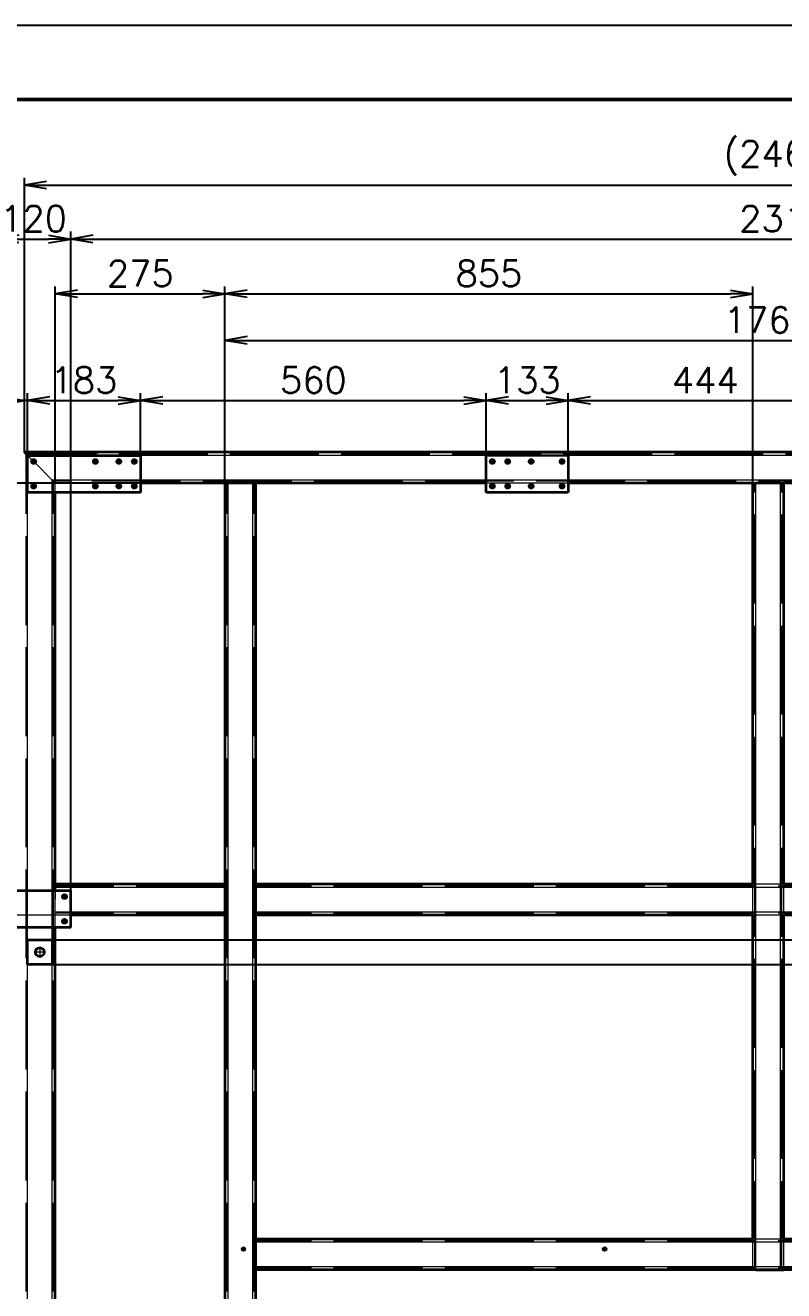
# Model space of a CAD drawing. Header units: millimetres. Extents: x -73083 to 81340, y -6859 to 6812.
# Drawn here: x -51743 to -50515, y -3861 to -1810 of the extents above; entities that cross this region are included whole.
import ezdxf

# ---------------------------------------------------------------- set-up
doc = ezdxf.new("R2010")
doc.units = ezdxf.units.MM
for name, pattern in [('AM_ISO02W050', [7.5, 6, -1.5]), ('AM_ISO08W050', [18, 12, -1.5, 3, -1.5]), ('DASHDOT', [18.5, 12, -3, 0.5, -3]), ('DASHED', [15, 12, -3])]:
    doc.linetypes.add(name, pattern=pattern)
doc.layers.add('A3', color=7, linetype='Continuous', plot=False)
for name, color, linetype, lineweight in [('AM_7', 2, 'AM_ISO08W050', 25), ('AM_HID', 1, 'AM_ISO02W050', 25), ('AM_VIS', 7, 'Continuous', 50)]:
    doc.layers.add(name, color=color, linetype=linetype, lineweight=lineweight)
doc.layers.add('word_dim', color=253, linetype='Continuous')
doc.styles.get("Standard").update_dxf_attribs({"font": 'romans.shx', "bigfont": 'bigfont.shx'})
doc.dimstyles.new('STANDARD1-12', dxfattribs={"dimscale": 12, "dimtxt": 3.5, "dimasz": 3, "dimexe": 1, "dimexo": 0, "dimgap": 1, "dimtad": 3, "dimdec": 1, "dimdsep": 46, "dimtxsty": 'Standard', "dimblk1": 'OPEN', "dimblk2": 'OPEN', "dimsah": 1, "dimcen": 0, "dimclrd": 256, "dimclre": 256, "dimclrt": 3, "dimadec": 0, "dimazin": 0, "dimtfac": 1, "dimtdec": 1, "dimtmove": 0, "dimatfit": 3, "dimldrblk": 'OPEN', "dimfxl": 0, "dimtolj": 1, "dimtzin": 0, "dimarcsym": 0})

# ---------------------------------------------------------------- blocks, each defined once
blk = doc.blocks.new('_Open')
at = {"color": 0, "lineweight": -2}
for p, q in [((-1, 0.167), (0, 0)), ((-1, -0.167), (0, 0)), ((0, 0), (-1, 0))]:
    blk.add_line(p, q, dxfattribs=at)
blk = doc.blocks.new('*D813')
at = {"layer": 'DEFPOINTS', "color": 0, "linetype": 'Continuous', "ltscale": 5}
for p in [(-51556.7, -2418.3), (-51739.8, -2507), (-51556.7, -2507)]:
    blk.add_point(p, dxfattribs=at)
at = {"layer": 'word_dim', "linetype": 'Continuous', "lineweight": -2, "ltscale": 5}
for p, q in [((-51739.8, -2507), (-51739.8, -2406.3)), ((-51703.8, -2418.3), (-51592.7, -2418.3)), ((-51556.7, -2507), (-51556.7, -2406.3))]:
    blk.add_line(p, q, dxfattribs=at)
at = {"layer": 'word_dim', "linetype": 'Continuous', "lineweight": -2, "ltscale": 5, "xscale": 36, "yscale": 36, "zscale": 36, "rotation": 180}
blk.add_blockref('_Open', (-51739.8, -2418.3), dxfattribs=at)
at = {"layer": 'word_dim', "linetype": 'Continuous', "lineweight": -2, "ltscale": 5, "xscale": 36, "yscale": 36, "zscale": 36}
blk.add_blockref('_Open', (-51556.7, -2418.3), dxfattribs=at)
at = {"layer": 'word_dim', "color": 3, "linetype": 'Continuous', "ltscale": 5, "insert": (-51648.3, -2385.3), "char_height": 42, "attachment_point": 5}
blk.add_mtext('\\A1;183', dxfattribs=at)
blk = doc.blocks.new('*D814')
at = {"layer": 'DEFPOINTS', "color": 0, "linetype": 'Continuous', "ltscale": 5}
for p in [(-51744.8, -2418.3), (-51744.8, -2502), (-51739.8, -2507)]:
    blk.add_point(p, dxfattribs=at)
at = {"layer": 'word_dim', "linetype": 'Continuous', "lineweight": -2, "ltscale": 5}
for p, q in [((-51780.8, -2418.3), (-51868.8, -2418.3)), ((-51744.8, -2502), (-51744.8, -2406.3)), ((-51739.8, -2418.3), (-51744.8, -2418.3)), ((-51739.8, -2507), (-51739.8, -2406.3)), ((-51703.8, -2418.3), (-51667.8, -2418.3))]:
    blk.add_line(p, q, dxfattribs=at)
at = {"layer": 'word_dim', "linetype": 'Continuous', "lineweight": -2, "ltscale": 5, "xscale": 36, "yscale": 36, "zscale": 36}
blk.add_blockref('_Open', (-51744.8, -2418.3), dxfattribs=at)
at = {"layer": 'word_dim', "linetype": 'Continuous', "lineweight": -2, "ltscale": 5, "xscale": 36, "yscale": 36, "zscale": 36, "rotation": 180}
blk.add_blockref('_Open', (-51739.8, -2418.3), dxfattribs=at)
at = {"layer": 'word_dim', "color": 3, "linetype": 'Continuous', "ltscale": 5, "insert": (-51842.8, -2385.3), "char_height": 42, "attachment_point": 5}
blk.add_mtext('\\A1;5', dxfattribs=at)
blk = doc.blocks.new('*D815')
at = {"layer": 'DEFPOINTS', "color": 0, "linetype": 'Continuous', "ltscale": 5}
for p in [(-50996.7, -2418.3), (-51556.7, -2507), (-50996.7, -2507)]:
    blk.add_point(p, dxfattribs=at)
at = {"layer": 'word_dim', "linetype": 'Continuous', "lineweight": -2, "ltscale": 5}
for p, q in [((-51556.7, -2507), (-51556.7, -2406.3)), ((-51520.7, -2418.3), (-51032.7, -2418.3)), ((-50996.7, -2507), (-50996.7, -2406.3))]:
    blk.add_line(p, q, dxfattribs=at)
at = {"layer": 'word_dim', "linetype": 'Continuous', "lineweight": -2, "ltscale": 5, "xscale": 36, "yscale": 36, "zscale": 36, "rotation": 180}
blk.add_blockref('_Open', (-51556.7, -2418.3), dxfattribs=at)
at = {"layer": 'word_dim', "linetype": 'Continuous', "lineweight": -2, "ltscale": 5, "xscale": 36, "yscale": 36, "zscale": 36}
blk.add_blockref('_Open', (-50996.7, -2418.3), dxfattribs=at)
at = {"layer": 'word_dim', "color": 3, "linetype": 'Continuous', "ltscale": 5, "insert": (-51276.7, -2385.3), "char_height": 42, "attachment_point": 5}
blk.add_mtext('\\A1;560', dxfattribs=at)
blk = doc.blocks.new('*D816')
at = {"layer": 'DEFPOINTS', "color": 0, "linetype": 'Continuous', "ltscale": 5}
for p in [(-50419.8, -2418.3), (-50863.7, -2507), (-50419.8, -2507)]:
    blk.add_point(p, dxfattribs=at)
at = {"layer": 'word_dim', "linetype": 'Continuous', "lineweight": -2, "ltscale": 5}
for p, q in [((-50863.7, -2507), (-50863.7, -2406.3)), ((-50827.7, -2418.3), (-50455.8, -2418.3)), ((-50419.8, -2507), (-50419.8, -2406.3))]:
    blk.add_line(p, q, dxfattribs=at)
at = {"layer": 'word_dim', "linetype": 'Continuous', "lineweight": -2, "ltscale": 5, "xscale": 36, "yscale": 36, "zscale": 36, "rotation": 180}
blk.add_blockref('_Open', (-50863.7, -2418.3), dxfattribs=at)
at = {"layer": 'word_dim', "linetype": 'Continuous', "lineweight": -2, "ltscale": 5, "xscale": 36, "yscale": 36, "zscale": 36}
blk.add_blockref('_Open', (-50419.8, -2418.3), dxfattribs=at)
at = {"layer": 'word_dim', "color": 3, "linetype": 'Continuous', "ltscale": 5, "insert": (-50641.8, -2385.3), "char_height": 42, "attachment_point": 5}
blk.add_mtext('\\A1;444', dxfattribs=at)
blk = doc.blocks.new('*D817')
at = {"layer": 'DEFPOINTS', "color": 0, "linetype": 'Continuous', "ltscale": 5}
for p in [(-50863.7, -2418.3), (-50996.7, -2507), (-50863.7, -2507)]:
    blk.add_point(p, dxfattribs=at)
at = {"layer": 'word_dim', "linetype": 'Continuous', "lineweight": -2, "ltscale": 5}
for p, q in [((-50996.7, -2507), (-50996.7, -2406.3)), ((-50960.7, -2418.3), (-50899.7, -2418.3)), ((-50863.7, -2507), (-50863.7, -2406.3))]:
    blk.add_line(p, q, dxfattribs=at)
at = {"layer": 'word_dim', "linetype": 'Continuous', "lineweight": -2, "ltscale": 5, "xscale": 36, "yscale": 36, "zscale": 36, "rotation": 180}
blk.add_blockref('_Open', (-50996.7, -2418.3), dxfattribs=at)
at = {"layer": 'word_dim', "linetype": 'Continuous', "lineweight": -2, "ltscale": 5, "xscale": 36, "yscale": 36, "zscale": 36}
blk.add_blockref('_Open', (-50863.7, -2418.3), dxfattribs=at)
at = {"layer": 'word_dim', "color": 3, "linetype": 'Continuous', "ltscale": 5, "insert": (-50930.2, -2385.3), "char_height": 42, "attachment_point": 5}
blk.add_mtext('\\A1;133', dxfattribs=at)
blk = doc.blocks.new('*D834')
at = {"layer": 'DEFPOINTS', "color": 0, "ltscale": 2}
for p in [(-49284.8, -2069.3), (-51744.8, -2502), (-49284.8, -2502)]:
    blk.add_point(p, dxfattribs=at)
at = {"layer": 'word_dim', "lineweight": -2, "ltscale": 2}
for p, q in [((-51744.8, -2502), (-51744.8, -2057.3)), ((-51708.8, -2069.3), (-49320.8, -2069.3)), ((-49284.8, -2502), (-49284.8, -2057.3))]:
    blk.add_line(p, q, dxfattribs=at)
at = {"layer": 'word_dim', "lineweight": -2, "ltscale": 2, "xscale": 36, "yscale": 36, "zscale": 36, "rotation": 180}
blk.add_blockref('_Open', (-51744.8, -2069.3), dxfattribs=at)
at = {"layer": 'word_dim', "lineweight": -2, "ltscale": 2, "xscale": 36, "yscale": 36, "zscale": 36}
blk.add_blockref('_Open', (-49284.8, -2069.3), dxfattribs=at)
at = {"layer": 'word_dim', "color": 3, "ltscale": 2, "insert": (-50514.8, -2025.3), "char_height": 42, "attachment_point": 5}
blk.add_mtext('\\A1;(2460)', dxfattribs=at)
blk = doc.blocks.new('*D845')
at = {"layer": 'DEFPOINTS', "color": 0, "ltscale": 2}
for p in [(-51699.8, -3292), (-51699.8, -3332), (-48206.9, -3332)]:
    blk.add_point(p, dxfattribs=at)
at = {"layer": 'word_dim', "lineweight": -2, "ltscale": 2}
for p, q in [((-48206.9, -3256), (-48206.9, -3120.4)), ((-51699.8, -3292), (-48194.9, -3292)), ((-48206.9, -3332), (-48206.9, -3292)), ((-51699.8, -3332), (-48194.9, -3332)), ((-48206.9, -3368), (-48206.9, -3404))]:
    blk.add_line(p, q, dxfattribs=at)
at = {"layer": 'word_dim', "lineweight": -2, "ltscale": 2, "xscale": 36, "yscale": 36, "zscale": 36}
for p, rotation in [((-48206.9, -3292), 270), ((-48206.9, -3332), 90)]:
    blk.add_blockref('_Open', p, dxfattribs=dict(at, rotation=rotation))
at = {"layer": 'word_dim', "color": 3, "ltscale": 2, "insert": (-48239.9, -3166.4), "char_height": 42, "attachment_point": 5, "rotation": 90}
blk.add_mtext('\\A1;40', dxfattribs=at)
blk = doc.blocks.new('*D848')
at = {"layer": 'DEFPOINTS', "color": 0, "ltscale": 2}
for p in [(-51669.8, -2156.5), (-51789.8, -3212), (-51669.8, -3212)]:
    blk.add_point(p, dxfattribs=at)
at = {"layer": 'word_dim', "lineweight": -2, "ltscale": 2}
for p, q in [((-51789.8, -3212), (-51789.8, -2144.5)), ((-51669.8, -3212), (-51669.8, -2144.5)), ((-51753.8, -2156.5), (-51705.8, -2156.5))]:
    blk.add_line(p, q, dxfattribs=at)
at = {"layer": 'word_dim', "lineweight": -2, "ltscale": 2, "xscale": 36, "yscale": 36, "zscale": 36, "rotation": 180}
blk.add_blockref('_Open', (-51789.8, -2156.5), dxfattribs=at)
at = {"layer": 'word_dim', "lineweight": -2, "ltscale": 2, "xscale": 36, "yscale": 36, "zscale": 36}
blk.add_blockref('_Open', (-51669.8, -2156.5), dxfattribs=at)
at = {"layer": 'word_dim', "color": 3, "ltscale": 2, "insert": (-51729.8, -2123.5), "char_height": 42, "attachment_point": 5}
blk.add_mtext('\\A1;120', dxfattribs=at)
blk = doc.blocks.new('*D849')
at = {"layer": 'DEFPOINTS', "color": 0, "ltscale": 2}
for p in [(-49359.8, -2156.5), (-51669.8, -3212), (-49359.8, -3212)]:
    blk.add_point(p, dxfattribs=at)
at = {"layer": 'word_dim', "lineweight": -2, "ltscale": 2}
for p, q in [((-51669.8, -3212), (-51669.8, -2144.5)), ((-49359.8, -3212), (-49359.8, -2144.5)), ((-51633.8, -2156.5), (-49395.8, -2156.5))]:
    blk.add_line(p, q, dxfattribs=at)
at = {"layer": 'word_dim', "lineweight": -2, "ltscale": 2, "xscale": 36, "yscale": 36, "zscale": 36, "rotation": 180}
blk.add_blockref('_Open', (-51669.8, -2156.5), dxfattribs=at)
at = {"layer": 'word_dim', "lineweight": -2, "ltscale": 2, "xscale": 36, "yscale": 36, "zscale": 36}
blk.add_blockref('_Open', (-49359.8, -2156.5), dxfattribs=at)
at = {"layer": 'word_dim', "color": 3, "ltscale": 2, "insert": (-50514.8, -2123.5), "char_height": 42, "attachment_point": 5}
blk.add_mtext('\\A1;2310', dxfattribs=at)
blk = doc.blocks.new('*D865')
at = {"layer": 'DEFPOINTS', "color": 0, "ltscale": 2}
for p in [(-51419.8, -2245.3), (-51694.8, -2552), (-51419.8, -2552)]:
    blk.add_point(p, dxfattribs=at)
at = {"layer": 'word_dim', "lineweight": -2, "ltscale": 2}
for p, q in [((-51694.8, -2552), (-51694.8, -2233.3)), ((-51419.8, -2552), (-51419.8, -2233.3)), ((-51658.8, -2245.3), (-51455.8, -2245.3))]:
    blk.add_line(p, q, dxfattribs=at)
at = {"layer": 'word_dim', "lineweight": -2, "ltscale": 2, "xscale": 36, "yscale": 36, "zscale": 36, "rotation": 180}
blk.add_blockref('_Open', (-51694.8, -2245.3), dxfattribs=at)
at = {"layer": 'word_dim', "lineweight": -2, "ltscale": 2, "xscale": 36, "yscale": 36, "zscale": 36}
blk.add_blockref('_Open', (-51419.8, -2245.3), dxfattribs=at)
at = {"layer": 'word_dim', "color": 3, "ltscale": 2, "insert": (-51557.3, -2212.3), "char_height": 42, "attachment_point": 5}
blk.add_mtext('\\A1;275', dxfattribs=at)
blk = doc.blocks.new('*D866')
at = {"layer": 'DEFPOINTS', "color": 0, "ltscale": 2}
for p in [(-50564.8, -2245.3), (-51419.8, -2552), (-50564.8, -2552)]:
    blk.add_point(p, dxfattribs=at)
at = {"layer": 'word_dim', "lineweight": -2, "ltscale": 2}
for p, q in [((-51419.8, -2552), (-51419.8, -2233.3)), ((-50564.8, -2552), (-50564.8, -2233.3)), ((-51383.8, -2245.3), (-50600.8, -2245.3))]:
    blk.add_line(p, q, dxfattribs=at)
at = {"layer": 'word_dim', "lineweight": -2, "ltscale": 2, "xscale": 36, "yscale": 36, "zscale": 36, "rotation": 180}
blk.add_blockref('_Open', (-51419.8, -2245.3), dxfattribs=at)
at = {"layer": 'word_dim', "lineweight": -2, "ltscale": 2, "xscale": 36, "yscale": 36, "zscale": 36}
blk.add_blockref('_Open', (-50564.8, -2245.3), dxfattribs=at)
at = {"layer": 'word_dim', "color": 3, "ltscale": 2, "insert": (-50992.3, -2212.3), "char_height": 42, "attachment_point": 5}
blk.add_mtext('\\A1;855', dxfattribs=at)
blk = doc.blocks.new('*D870')
at = {"layer": 'DEFPOINTS', "color": 0, "ltscale": 2}
for p in [(-49659.8, -2320.7), (-51419.8, -2552), (-49659.8, -2552)]:
    blk.add_point(p, dxfattribs=at)
at = {"layer": 'word_dim', "lineweight": -2, "ltscale": 2}
for p, q in [((-51419.8, -2552), (-51419.8, -2308.7)), ((-49659.8, -2552), (-49659.8, -2308.7)), ((-51383.8, -2320.7), (-49695.8, -2320.7))]:
    blk.add_line(p, q, dxfattribs=at)
at = {"layer": 'word_dim', "lineweight": -2, "ltscale": 2, "xscale": 36, "yscale": 36, "zscale": 36, "rotation": 180}
blk.add_blockref('_Open', (-51419.8, -2320.7), dxfattribs=at)
at = {"layer": 'word_dim', "lineweight": -2, "ltscale": 2, "xscale": 36, "yscale": 36, "zscale": 36}
blk.add_blockref('_Open', (-49659.8, -2320.7), dxfattribs=at)
at = {"layer": 'word_dim', "color": 3, "ltscale": 2, "insert": (-50539.8, -2287.7), "char_height": 42, "attachment_point": 5}
blk.add_mtext('\\A1;1760', dxfattribs=at)
blk = doc.blocks.new('*D880')
at = {"layer": 'DEFPOINTS', "color": 0, "linetype": 'Continuous', "ltscale": 2}
for p in [(-53136.6, -2552), (-51462.3, -2552), (-52436.4, -5117)]:
    blk.add_point(p, dxfattribs=at)
at = {"layer": 'word_dim', "linetype": 'Continuous', "lineweight": -2, "ltscale": 2}
for p, q in [((-51462.3, -2552), (-53148.6, -2552)), ((-53136.6, -5081), (-53136.6, -2588)), ((-52436.4, -5117), (-53148.6, -5117))]:
    blk.add_line(p, q, dxfattribs=at)
at = {"layer": 'word_dim', "linetype": 'Continuous', "lineweight": -2, "ltscale": 2, "xscale": 36, "yscale": 36, "zscale": 36}
for p, rotation in [((-53136.6, -2552), 90), ((-53136.6, -5117), 270)]:
    blk.add_blockref('_Open', p, dxfattribs=dict(at, rotation=rotation))
at = {"layer": 'word_dim', "color": 3, "linetype": 'Continuous', "ltscale": 2, "insert": (-53169.6, -3834.5), "char_height": 42, "attachment_point": 5, "rotation": 90}
blk.add_mtext('\\A1;2565', dxfattribs=at)

msp = doc.modelspace()

# ---------------------------------------------------------------- linework, layer by layer
at = {"layer": 'A3', "linetype": 'Continuous'}
msp.add_lwpolyline([(-53597.05373, -1810.23226), (-46469.05373, -1810.23226), (-46469.05373, -6850.23226), (-53597.05373, -6850.23226)], close=True, dxfattribs=at)
at = {"layer": 'AM_7', "linetype": 'DASHDOT', "lineweight": 13, "ltscale": 12}
for p, q in [((-51725.43924, -2517.04952), (-51734.08036, -2517.04952)), ((-51729.7598, -2512.72896), (-51729.7598, -2521.37007)), ((-51625.43924, -2517.04927), (-51634.08036, -2517.04927)), ((-51587.43924, -2517.04915), (-51596.08036, -2517.04915)), ((-51591.7598, -2512.7286), (-51591.7598, -2521.36971)), ((-51562.43924, -2517.04915), (-51571.08036, -2517.04915)), ((-51566.7598, -2512.7286), (-51566.7598, -2521.36959)), ((-50982.44022, -2517.03475), (-50991.08133, -2517.03475)), ((-50986.76078, -2512.71419), (-50986.76078, -2521.3553)), ((-50957.44022, -2517.03475), (-50966.08133, -2517.03475)), ((-50961.76078, -2512.71419), (-50961.76078, -2521.3553)), ((-50919.44022, -2517.03463), (-50928.08133, -2517.03463)), ((-50923.76078, -2512.71407), (-50923.76078, -2521.35518)), ((-50869.44022, -2517.0345), (-50878.08133, -2517.0345)), ((-50873.76078, -2512.71395), (-50873.76078, -2521.35506)), ((-51725.43912, -2557.04952), (-51734.08023, -2557.04952)), ((-51729.75968, -2552.72896), (-51729.75968, -2561.37007)), ((-51625.43912, -2557.04927), (-51634.08023, -2557.04927)), ((-51629.75968, -2552.72872), (-51629.75968, -2561.36983)), ((-51587.43912, -2557.04915), (-51596.08023, -2557.04915)), ((-51591.75968, -2552.7286), (-51591.75968, -2561.36971)), ((-51562.43912, -2557.04915), (-51571.08023, -2557.04915)), ((-51566.75968, -2552.7286), (-51566.75968, -2561.36959)), ((-50982.4401, -2557.03475), (-50991.08121, -2557.03475)), ((-50986.76065, -2552.71419), (-50986.76065, -2561.3553)), ((-50957.4401, -2557.03475), (-50966.08121, -2557.03475)), ((-50961.76065, -2552.71419), (-50961.76065, -2561.3553)), ((-50919.4401, -2557.03463), (-50928.08121, -2557.03463)), ((-50923.76065, -2552.71407), (-50923.76065, -2561.35518)), ((-50869.4401, -2557.0345), (-50878.08121, -2557.0345)), ((-50873.76065, -2552.71395), (-50873.76065, -2561.35506)), ((-51679.77799, -3217.72444), (-51679.77799, -3226.36556)), ((-51675.45743, -3222.045), (-51684.09854, -3222.045)), ((-51679.77774, -3257.72444), (-51679.77774, -3266.3655)), ((-51675.45719, -3262.04494), (-51684.0983, -3262.04494)), ((-51710.79251, -3312.04525), (-51728.77799, -3312.04525)), ((-51719.78519, -3303.05251), (-51719.78519, -3321.03798))]:
    msp.add_line(p, q, dxfattribs=at)
at = {"layer": 'AM_7', "linetype": 'DASHDOT', "lineweight": 13, "ltscale": 0.159802}
for p, q in [((-51389.77579, -3790.11641), (-51389.77579, -3796.5085)), ((-50804.77579, -3790.1147), (-50804.77579, -3796.50679)), ((-51386.57975, -3793.31246), (-51392.97184, -3793.31246)), ((-50801.57975, -3793.31075), (-50807.97184, -3793.31075))]:
    msp.add_line(p, q, dxfattribs=at)
at = {"layer": 'AM_HID', "linetype": 'DASHED', "lineweight": 13, "ltscale": 12}
for p, q in [((-49287.77994, -2505.04268), (-51741.78018, -2505.04964)), ((-51741.77274, -5122.04952), (-51741.78018, -2505.04964)), ((-49289.78018, -2507.04268), (-51739.78043, -2507.04964)), ((-51739.77298, -5122.04952), (-51739.78043, -2507.04964)), ((-51732.12003, -2514.70967), (-51739.7598, -2507.0699)), ((-51732.12003, -2514.70967), (-51739.7598, -2507.0699)), ((-51699.77994, -2547.0494), (-51727.41983, -2519.40975)), ((-51699.77994, -2547.0494), (-51727.41983, -2519.40975)), ((-50863.76078, -2507.04708), (-50996.76078, -2507.04744)), ((-51624.76651, -2552.03353), (-51744.76651, -2552.03402)), ((-49329.78006, -2547.0428), (-51699.78031, -2547.0494)), ((-51699.77298, -5122.04952), (-51699.78031, -2547.0494)), ((-51556.75968, -2547.04903), (-51699.77994, -2547.0494)), ((-51694.78006, -2552.0494), (-51699.77994, -2547.0494)), ((-51699.77994, -2567.04952), (-51699.77994, -2547.0494)), ((-51699.77994, -2547.0494), (-51694.78006, -2552.0494)), ((-49331.77982, -2549.0428), (-51697.77994, -2549.0494)), ((-51697.77274, -5122.04952), (-51697.77994, -2549.0494)), ((-51556.75968, -2552.04903), (-51694.78006, -2552.0494)), ((-51694.77994, -2567.0494), (-51694.78006, -2552.0494)), ((-51416.77274, -5122.04854), (-51416.77994, -2552.04866)), ((-51414.77298, -5122.04854), (-51414.78031, -2552.04866)), ((-51374.77298, -5122.04854), (-51374.78031, -2552.04854)), ((-51372.77274, -5122.04854), (-51372.77994, -2552.04854)), ((-50863.76065, -2547.04708), (-50996.76065, -2547.04744)), ((-50863.76065, -2552.04708), (-50996.76065, -2552.04744)), ((-50839.81314, -2552.02877), (-50959.81314, -2552.02962)), ((-50514.78348, -2552.0461), (-50564.78348, -2552.04622)), ((-50561.7731, -3827.04024), (-50561.78348, -2552.03951)), ((-50559.77335, -3827.04024), (-50559.78372, -2552.03951)), ((-50519.77335, -3827.04012), (-50519.78372, -2552.03914)), ((-50517.7731, -3827.04), (-50517.78348, -2552.03914)), ((-51694.79898, -3082.02486), (-51694.79886, -3252.02486)), ((-51739.77799, -3272.04537), (-51739.77811, -3212.04537)), ((-51699.77799, -3272.04512), (-51699.77811, -3212.04512)), ((-51694.77799, -3272.04506), (-51694.77811, -3212.04512)), ((-51419.7764, -3207.0428), (-51694.7764, -3207.04476)), ((-51419.77603, -3205.0428), (-51694.77603, -3205.04476)), ((-51694.77579, -3247.0447), (-51694.77603, -3212.04512)), ((-51419.77799, -3252.04287), (-51419.77823, -3202.0428)), ((-49659.77591, -3207.03109), (-51369.77591, -3207.04268)), ((-49659.77567, -3205.03109), (-51369.77567, -3205.04268)), ((-50514.77817, -3202.03694), (-50564.77817, -3202.03719)), ((-50564.7778, -3252.03719), (-50564.77817, -3202.03719)), ((-50514.7778, -3252.03688), (-50514.77817, -3202.03694)), ((-51694.79886, -3252.02486), (-51814.79886, -3252.02486)), ((-51419.77603, -3247.04287), (-51694.77603, -3247.0447)), ((-51669.77774, -3247.04451), (-51694.77579, -3247.0447)), ((-51694.77579, -3252.0447), (-51694.77579, -3247.0447)), ((-51419.77579, -3249.04287), (-51694.77579, -3249.0447)), ((-51669.77774, -3252.04451), (-51694.77579, -3252.0447)), ((-49659.77567, -3247.03109), (-51369.77567, -3247.04262)), ((-49659.77542, -3249.03109), (-51369.77542, -3249.04262)), ((-50514.7778, -3252.03688), (-50564.7778, -3252.03719)), ((-51739.77774, -3332.04537), (-51739.77787, -3292.04537)), ((-49659.77225, -3782.03548), (-51369.77225, -3782.04476)), ((-49659.77201, -3780.03548), (-51369.77201, -3780.04464)), ((-50514.77353, -3777.04), (-50564.77353, -3777.04036)), ((-50564.7731, -3827.04036), (-50564.77353, -3777.04036)), ((-50514.7731, -3827.04), (-50514.77353, -3777.04)), ((-49659.77201, -3822.03548), (-51369.77201, -3822.04476)), ((-49659.77176, -3824.03548), (-51369.77176, -3824.04464))]:
    msp.add_line(p, q, dxfattribs=at)
at = {"layer": 'AM_VIS', "linetype": 'Continuous'}
msp.add_line((-53297.05373, -1930.23226), (-46589.05373, -1930.23226), dxfattribs=at)
at = {"layer": 'AM_VIS', "lineweight": 35, "ltscale": 12}
for p, q in [((-49284.77994, -2502.04268), (-51744.78018, -2502.04964)), ((-51739.78006, -2507.04964), (-51744.78018, -2502.04964)), ((-51744.78018, -2502.04964), (-51739.78006, -2507.04964)), ((-51744.76676, -2502.03402), (-51624.76676, -2502.03353)), ((-51739.7598, -2507.0699), (-51739.78006, -2507.04964)), ((-51739.7598, -2507.0699), (-51739.78006, -2507.04964)), ((-51739.7598, -2507.04952), (-51556.7598, -2507.04903)), ((-51739.75968, -2567.04952), (-51739.7598, -2507.04952)), ((-51727.41983, -2519.40975), (-51732.12003, -2514.70967)), ((-51727.41983, -2519.40975), (-51732.12003, -2514.70967)), ((-51624.76676, -2502.04927), (-51624.76676, -2502.03353)), ((-51556.7598, -2507.04903), (-51556.75968, -2567.04903)), ((-50996.7609, -2507.03487), (-50863.7609, -2507.03438)), ((-50996.76065, -2567.03487), (-50996.7609, -2507.03487)), ((-50959.81351, -2502.02962), (-50839.81351, -2502.02877)), ((-50959.81351, -2502.02962), (-50959.81351, -2502.04744)), ((-50863.7609, -2507.03438), (-50863.76065, -2567.03438)), ((-50839.81351, -2502.04708), (-50839.81351, -2502.02877)), ((-50996.76065, -2552.04744), (-51556.75968, -2552.04903)), ((-51419.78006, -2552.04866), (-51414.77994, -2552.04866)), ((-51419.77823, -3202.0428), (-51419.78006, -2552.04866)), ((-51374.77994, -2552.04854), (-51414.77994, -2552.04866)), ((-51374.77994, -2552.04854), (-51369.78006, -2552.04854)), ((-51369.77274, -5117.0461), (-51369.78006, -2552.04854)), ((-50564.78348, -2552.04622), (-50863.76065, -2552.04708)), ((-50564.77817, -3202.03719), (-50564.78348, -2552.03951)), ((-50564.78348, -2552.03951), (-50559.78348, -2552.03951)), ((-50519.78348, -2552.03914), (-50559.78348, -2552.03951)), ((-50519.78348, -2552.03914), (-50514.78348, -2552.03914)), ((-50514.77817, -3202.03694), (-50514.78348, -2552.03914)), ((-50419.77933, -2552.04586), (-50514.78348, -2552.0461)), ((-51556.75968, -2567.04903), (-51739.75968, -2567.04952)), ((-51694.77811, -3212.04512), (-51694.77994, -2567.0494)), ((-50863.76065, -2567.03438), (-50996.76065, -2567.03487)), ((-51789.77799, -3212.04573), (-51669.77799, -3212.04488)), ((-51419.77616, -3202.0428), (-51694.77616, -3202.04476)), ((-51694.77603, -3207.04476), (-51694.77616, -3202.04476)), ((-51694.77603, -3212.04512), (-51694.77603, -3207.04476)), ((-51669.77762, -3272.04488), (-51669.77799, -3212.04488)), ((-51419.77603, -3207.0428), (-51419.77616, -3202.0428)), ((-51419.77579, -3247.04287), (-51419.77603, -3207.0428)), ((-50564.77817, -3202.03719), (-51369.77567, -3202.04268)), ((-51369.77567, -3207.04268), (-51369.77567, -3202.04268)), ((-51369.77542, -3247.04262), (-51369.77567, -3207.04268)), ((-49659.77567, -3202.03109), (-50514.77817, -3202.03694)), ((-51419.77579, -3252.04287), (-51669.77774, -3252.04451)), ((-51419.77555, -4152.04207), (-51419.77799, -3252.04287)), ((-51419.77579, -3252.04287), (-51419.77579, -3247.04287)), ((-51369.7753, -3252.04262), (-51369.77542, -3247.04262)), ((-50564.7778, -3252.03719), (-51369.7753, -3252.04262)), ((-50564.77353, -3777.04036), (-50564.7778, -3252.03719)), ((-49659.7753, -3252.03109), (-50514.7778, -3252.03688)), ((-50514.77353, -3777.04), (-50514.7778, -3252.03688)), ((-51669.77762, -3272.04488), (-51789.77762, -3272.04573)), ((-51694.77274, -5117.04879), (-51694.77799, -3272.04506)), ((-51739.78543, -3292.04537), (-51699.78543, -3292.04512)), ((-51739.78507, -3332.04537), (-51739.78543, -3292.04537)), ((-51699.78543, -3292.04512), (-51699.78507, -3332.04512)), ((-51699.78507, -3332.04512), (-51739.78507, -3332.04537)), ((-50564.77353, -3777.04036), (-51369.77201, -3777.04464)), ((-51369.77201, -3782.04464), (-51369.77201, -3777.04464)), ((-51369.77176, -3822.04464), (-51369.77201, -3782.04464)), ((-49659.77201, -3777.03548), (-50514.77353, -3777.04)), ((-51369.77176, -3827.04464), (-51369.77176, -3822.04464)), ((-49659.77176, -3827.03548), (-51369.77176, -3827.04464)), ((-50559.77304, -3827.04024), (-50564.7731, -3827.04036)), ((-50559.77304, -3827.04024), (-50519.77304, -3827.04012)), ((-50519.77304, -3827.04012), (-50514.7731, -3827.04))]:
    msp.add_line(p, q, dxfattribs=at)
at = {"layer": 'AM_VIS', "lineweight": 13, "ltscale": 12}
for p, q in [((-50996.76078, -2507.04744), (-51739.78006, -2507.04964)), ((-51739.77811, -3212.04537), (-51739.78006, -2507.04964)), ((-49289.77994, -2507.04268), (-50863.76078, -2507.04708)), ((-50996.76065, -2547.04744), (-51556.75968, -2547.04903)), ((-51414.77274, -5122.03218), (-51414.77994, -2552.04866)), ((-51374.77274, -5122.03218), (-51374.77994, -2552.04854)), ((-50419.77933, -2547.04586), (-50863.76065, -2547.04708)), ((-50559.77304, -3827.04024), (-50559.78348, -2552.03951)), ((-50519.77304, -3827.04012), (-50519.78348, -2552.03914)), ((-51699.77811, -3212.04512), (-51699.77994, -2567.04952)), ((-51419.77603, -3207.0428), (-51694.77603, -3207.04476)), ((-49659.77567, -3207.03109), (-51369.77567, -3207.04268)), ((-51419.77579, -3247.04287), (-51669.77774, -3247.04451)), ((-49659.7753, -3247.03109), (-51369.77542, -3247.04262)), ((-51739.77787, -3292.04537), (-51739.77799, -3272.04537)), ((-51699.77274, -5122.03609), (-51699.77799, -3272.04512)), ((-51739.77274, -5122.04952), (-51739.77774, -3332.04537)), ((-49659.77201, -3782.03548), (-51369.77201, -3782.04464)), ((-49659.77176, -3822.03548), (-51369.77176, -3822.04464))]:
    msp.add_line(p, q, dxfattribs=at)
for centre, radius in [((-51729.7598, -2517.04952), 4), ((-51629.7598, -2517.04927), 4), ((-51591.7598, -2517.04915), 4), ((-51566.7598, -2517.04915), 4), ((-50986.76078, -2517.03475), 4), ((-50961.76078, -2517.03475), 4), ((-50923.76078, -2517.03463), 4), ((-50873.76078, -2517.0345), 4), ((-51729.75968, -2557.04952), 4), ((-51629.75968, -2557.04927), 4), ((-51591.75968, -2557.04915), 4), ((-51566.75968, -2557.04915), 4), ((-50986.76065, -2557.03475), 4), ((-50961.76065, -2557.03475), 4), ((-50923.76065, -2557.03463), 4), ((-50873.76065, -2557.0345), 4), ((-51679.77799, -3222.045), 4), ((-51679.77774, -3262.04494), 4), ((-51719.78519, -3312.04525), 8)]:
    msp.add_circle(centre, radius, dxfattribs=at)
at = {"layer": 'AM_VIS', "lineweight": 35, "ltscale": 12}
for centre, radius in [((-51729.7598, -2517.04952), 3.3235), ((-51629.7598, -2517.04927), 3.3235), ((-51591.7598, -2517.04915), 3.3235), ((-51566.7598, -2517.04915), 3.3235), ((-50986.76078, -2517.03475), 3.3235), ((-50961.76078, -2517.03475), 3.3235), ((-50923.76078, -2517.03463), 3.3235), ((-50873.76078, -2517.0345), 3.3235), ((-51729.75968, -2557.04952), 3.3235), ((-51629.75968, -2557.04927), 3.3235), ((-51591.75968, -2557.04915), 3.3235), ((-51566.75968, -2557.04915), 3.3235), ((-50986.76065, -2557.03475), 3.3235), ((-50961.76065, -2557.03475), 3.3235), ((-50923.76065, -2557.03463), 3.3235), ((-50873.76065, -2557.0345), 3.3235), ((-51679.77799, -3222.045), 3.3235), ((-51679.77774, -3262.04494), 3.3235), ((-51719.78519, -3312.04525), 6.9175)]:
    msp.add_circle(centre, radius, dxfattribs=at)
at = {"layer": 'AM_VIS', "lineweight": 35}
for centre in [(-51389.77579, -3793.31246), (-50804.77579, -3793.31075)]:
    msp.add_circle(centre, 2.4585, dxfattribs=at)

# ---------------------------------------------------------------- dimensions: what is measured, and where the dimension line sits
at = {"layer": 'word_dim', "ltscale": 2}
dim = msp.add_linear_dim(base=(-49284.75663, -2069.34864), p1=(-51744.76895, -2502.01762), p2=(-49284.75663, -2502.02915), text='(<>)', dimstyle='STANDARD1-12', dxfattribs=at)
dim.commit()
dim.dimension.update_dxf_attribs({"geometry": '*D834', "text_midpoint": (-50514.76279, -2025.34864)})
for base, p1, p2, picture, middle in [((-51669.77103, -2156.503), (-51789.77103, -3212.03633), (-51669.77103, -3212.03633), '*D848', (-51729.77103, -2156.503)), ((-49659.75254, -2320.66773), (-51419.76883, -2552.04866), (-49659.75254, -2552.04285), '*D870', (-50539.76068, -2320.66773))]:
    dim = msp.add_linear_dim(base=base, p1=p1, p2=p2, dimstyle='STANDARD1-12', dxfattribs=at)
    dim.commit()
    dim.dimension.update_dxf_attribs({"geometry": picture, "text_midpoint": middle, "dimtype": 160})
for base, p1, p2, picture, middle in [((-49359.77054, -2156.503), (-51669.77103, -3212.03633), (-49359.77054, -3212.04573), '*D849', (-50514.77079, -2123.503)), ((-51419.76883, -2245.33811), (-51694.76883, -2552.0494), (-51419.76883, -2552.04078), '*D865', (-51557.26883, -2212.33811)), ((-50564.77225, -2245.33811), (-51419.76883, -2552.04954), (-50564.77225, -2552.03951), '*D866', (-50992.27054, -2212.33811))]:
    dim = msp.add_linear_dim(base=base, p1=p1, p2=p2, dimstyle='STANDARD1-12', dxfattribs=at)
    dim.commit()
    dim.dimension.update_dxf_attribs({"geometry": picture, "text_midpoint": middle})
at = {"layer": 'word_dim', "linetype": 'Continuous', "ltscale": 5}
for base, p1, p2, picture, middle in [((-51744.77243, -2418.30301), (-51739.76853, -2507.04134), (-51744.77243, -2502.0251), '*D814', (-51842.77243, -2385.30301)), ((-51556.74839, -2418.30301), (-51739.76853, -2507.04134), (-51556.74839, -2507.04207), '*D813', (-51648.25846, -2385.30301)), ((-50996.74936, -2418.30301), (-51556.74839, -2507.04207), (-50996.74936, -2507.0317), '*D815', (-51276.74887, -2385.30301)), ((-50419.76804, -2418.30301), (-50863.74936, -2507.03224), (-50419.76804, -2507.04683), '*D816', (-50641.7587, -2385.30301))]:
    dim = msp.add_linear_dim(base=base, p1=p1, p2=p2, dimstyle='STANDARD1-12', dxfattribs=at)
    dim.commit()
    dim.dimension.update_dxf_attribs({"geometry": picture, "text_midpoint": middle})
dim = msp.add_linear_dim(base=(-50863.74936, -2418.30301), p1=(-50996.74936, -2507.0317), p2=(-50863.74936, -2507.03218), dimstyle='STANDARD1-12', dxfattribs=at)
dim.commit()
dim.dimension.update_dxf_attribs({"geometry": '*D817', "text_midpoint": (-50930.24936, -2418.30301), "dimtype": 160})
at = {"layer": 'word_dim', "linetype": 'Continuous', "ltscale": 2}
dim = msp.add_linear_dim(base=(-53136.57399, -2552.04876), p1=(-52436.44746, -5117.03016), p2=(-51462.30087, -2552.04876), angle=90, dimstyle='STANDARD1-12', dxfattribs=at)
dim.commit()
dim.dimension.update_dxf_attribs({"geometry": '*D880', "text_midpoint": (-53169.57399, -3834.53946)})
at = {"layer": 'word_dim', "ltscale": 2}
dim = msp.add_linear_dim(base=(-48206.92214, -3332.02816), p1=(-51699.76798, -3292.03102), p2=(-51699.76798, -3332.02816), angle=90, dimstyle='STANDARD1-12', dxfattribs=at)
dim.commit()
dim.dimension.update_dxf_attribs({"geometry": '*D845', "text_midpoint": (-48206.92214, -3166.40725), "dimtype": 160})

doc.saveas('drawing.dxf')
